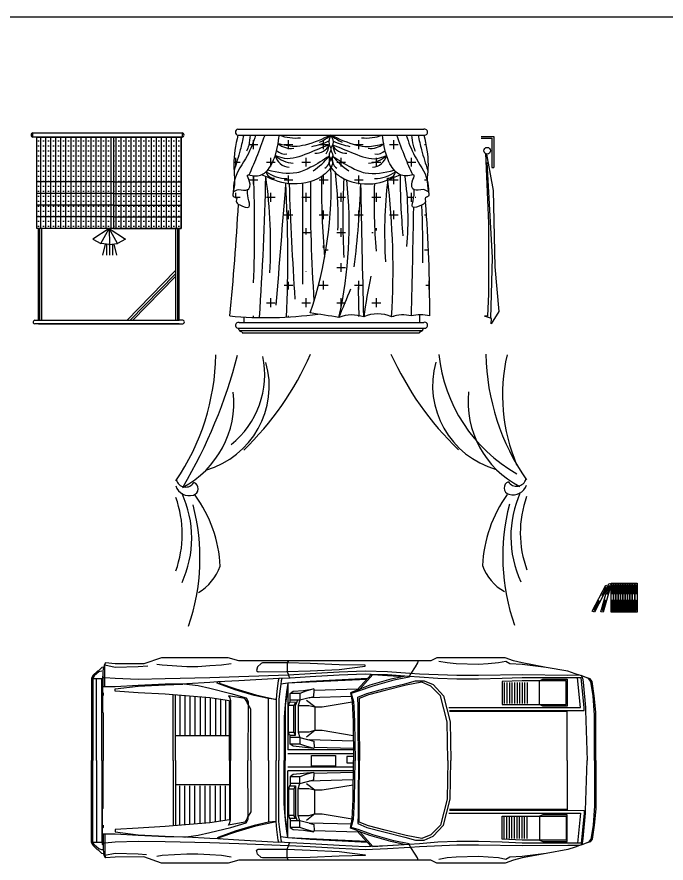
# Model space of a CAD drawing. Extents: x -42728 to 99010, y -18674 to 47645.
# Drawn here: x 43402 to 48944, y 9894 to 17122 of the extents above; entities that cross this region are included whole.
import ezdxf

# ---------------------------------------------------------------- set-up
doc = ezdxf.new("R2010")
doc.units = 0
doc.header["$LTSCALE"] = 100
doc.header["$MEASUREMENT"] = 0
doc.layers.get('0').update_dxf_attribs({"linetype": 'CONTINUOUS'})
for name, color, linetype in [('3', 4, 'CONTINUOUS'), ('HZ', 7, 'CONTINUOUS'), ('PUB_DIM', 3, 'CONTINUOUS'), ('PUB_TEXT', 7, 'CONTINUOUS'), ('WINDOW', 2, 'CONTINUOUS')]:
    doc.layers.add(name, color=color, linetype=linetype)

# ---------------------------------------------------------------- blocks, each defined once
blk = doc.blocks.new('A$C2AB3735F')
at = {"color": 1, "linetype": 'ByBlock'}
for p, q in [((25.2, 1601.5), (12.6, 1575.8)), ((63.5, 1633.3), (25.2, 1601.5)), ((88.7, 1639.3), (63.5, 1633.3)), ((12.6, 1575.8), (12.6, 876.9)), ((12.6, 1575.8), (88.7, 1575.8)), ((44.4, 876.9), (44.4, 1575.8)), ((88.7, 876.9), (88.7, 1575.8)), ((3524.7, 1543.8), (3524.7, 1362.7)), ((3546.5, 1543.8), (3546.5, 1362.7)), ((3568.2, 1543.8), (3568.2, 1362.7)), ((3590, 1543.8), (3590, 1362.7)), ((3611.7, 1543.8), (3611.7, 1362.7)), ((3633.4, 1543.8), (3633.4, 1362.7)), ((3655.2, 1543.8), (3655.2, 1362.7)), ((3676.9, 1543.8), (3676.9, 1362.7)), ((3698.7, 1543.8), (3698.7, 1362.7)), ((3720.4, 1543.8), (3720.4, 1362.7)), ((101.3, 1429.3), (101.3, 1449.7)), ((699, 877.1), (699, 1436.2)), ((717.7, 876.9), (717.7, 1434.5)), ((753.7, 1431), (753.7, 1092.9)), ((797.2, 1426.9), (797.2, 1092.9)), ((840.7, 1424.7), (840.7, 1092.9)), ((884.2, 1421), (884.2, 1092.9)), ((927.7, 1417.4), (927.7, 1092.9)), ((971.2, 1413.8), (971.2, 1092.9)), ((1014.7, 1409.8), (1014.7, 1092.9)), ((1058.2, 1403.3), (1058.2, 1092.9)), ((1101.7, 1396.8), (1101.7, 1092.9)), ((1145.2, 1390.3), (1145.2, 1092.9)), ((1759.8, 1391.9), (1696.3, 1391.9)), ((1906, 1334.4), (1836.4, 1390.1)), ((1741.1, 1372.7), (1728.1, 1347.1)), ((1906, 1334.4), (1906, 1131.3)), ((1178.3, 1086.5), (717.7, 1086.5)), ((1741.1, 1093), (1728.1, 1118.3)), ((1906, 1131.3), (1836.8, 1075.6)), ((1779, 1073.9), (1696.3, 1073.9)), ((2235.2, 1042.6), (1858.6, 1053.5)), ((2236.1, 966), (1677.2, 966)), ((44.4, 876.9), (44.4, 177.9)), ((88.7, 876.9), (88.7, 177.9)), ((699, 876.6), (699, 317.5)), ((717.7, 876.9), (717.7, 319.3)), ((2236.1, 933.8), (1677.2, 933.8)), ((2236.1, 820), (1677.2, 820)), ((2236.1, 787.7), (1677.2, 787.7)), ((1178.3, 667.2), (717.7, 667.2)), ((753.7, 322.7), (753.7, 660.9)), ((797.2, 326.8), (797.2, 660.9)), ((840.7, 329.1), (840.7, 660.9)), ((884.2, 332.7), (884.2, 660.9)), ((927.7, 336.3), (927.7, 660.9)), ((971.2, 339.9), (971.2, 660.9)), ((1014.7, 343.9), (1014.7, 660.9)), ((1058.2, 350.4), (1058.2, 660.9)), ((1101.7, 356.9), (1101.7, 660.9)), ((1145.2, 363.4), (1145.2, 660.9)), ((1779, 679.8), (1696.3, 679.8)), ((1741.1, 660.7), (1728.1, 635.5)), ((1906, 622.4), (1836.8, 678.1)), ((2235.2, 711.1), (1858.6, 700.3)), ((1906, 419.3), (1906, 622.4)), ((1759.8, 361.9), (1696.3, 361.9)), ((1741.1, 381), (1728.1, 406.7)), ((1906, 419.3), (1836.4, 363.6)), ((3524.7, 209.9), (3524.7, 391)), ((3546.5, 209.9), (3546.5, 391)), ((3568.2, 209.9), (3568.2, 391)), ((3590, 209.9), (3590, 391)), ((3611.7, 209.9), (3611.7, 391)), ((3633.4, 209.9), (3633.4, 391)), ((3655.2, 209.9), (3655.2, 391)), ((3676.9, 209.9), (3676.9, 391)), ((3698.7, 209.9), (3698.7, 391)), ((3720.4, 209.9), (3720.4, 391)), ((101.3, 324.5), (101.3, 304)), ((12.6, 177.9), (88.7, 177.9))]:
    blk.add_line(p, q, dxfattribs=at)
for points in [[(4305.6, 877.1), (4305.6, 1290.1), (4293, 1429.7), (4273.9, 1550.6), (4257.3, 1572.8), (4166.4, 1604.5), (4130.3, 1617.2), (4066.8, 1638), (3882.4, 1671.1), (3678.8, 1709.4), (3602.7, 1728.5), (3532.3, 1753.7), (2949, 1753.7), (2897.2, 1728.5), (2783.3, 1728.5), (1257.9, 1728.5), (1167.4, 1753.7), (597.6, 1753.7), (448, 1701.1), (203.1, 1702.8), (120.5, 1709.4), (107.9, 1690.2), (105.3, 1674.1), (88.7, 1671.1), (60.5, 1643.3), (50.5, 1639.3), (12.6, 1601.5), (0, 1575.8), (0, 876.9)], [(3058.2, 1302.7), (4066.8, 1302.7), (4206, 1304), (4206.4, 1327.9), (4181.2, 1582.4), (3678.8, 1582.4), (3507.5, 1575.8), (3304.3, 1569.7), (3119.9, 1569.7), (2957.7, 1575.8), (2802, 1588.5), (2713.2, 1595), (2528.8, 1607.6), (2389.2, 1611.1), (2338.3, 1614.1), (2116, 1604.5), (1868.1, 1590.6), (1696.3, 1579.8), (1601.1, 1575.8), (1601.1, 1576.7), (1257.9, 1558), (1078.7, 1547.1), (1010, 1543.2), (813.4, 1531.5), (628.9, 1528.9), (400.2, 1517.6), (203.1, 1505.8), (101.3, 1505.8), (101.3, 1582.4), (101.3, 1641.1), (105.3, 1674.1)], [(114, 1505.8), (114, 1641.1), (114, 1690.2), (120.5, 1709.4)], [(480.9, 1682.6), (400.2, 1677.6), (203.1, 1671.1), (114, 1690.2)], [(1194.4, 1702.8), (1111.7, 1690.2), (1010, 1684.1), (908.6, 1677.6), (813.4, 1677.6), (603.3, 1690.2), (558.9, 1696.8)], [(1683.7, 1728.5), (1671.1, 1709.4), (1671.1, 1636.3), (1683.7, 1605.4), (1690.2, 1579.8)], [(2789.4, 1728.5), (2783.3, 1709.4), (2764.1, 1677.6), (2725.9, 1620.2), (2713.2, 1595), (2713.2, 1588.5), (2713.2, 1588.5), (2582.8, 1563.2), (2403.1, 1512.3), (2277, 1468), (2217.4, 1448.8), (2236.5, 1378.8), (2241.3, 1334.4), (2246.5, 1207.4), (2250.4, 876.9)], [(3882.4, 1671.1), (3678.8, 1696.8), (3571, 1702.8), (3539.2, 1722), (3475.7, 1709.4), (3386.5, 1702.8), (3304.3, 1696.8), (3113.4, 1702.8), (3037.3, 1709.4), (2967.3, 1722)], [(101.3, 1600.6), (95.3, 1594.1), (95.3, 1455.8), (101.3, 1449.7), (101.3, 1435.3), (95.3, 1429.3), (95.3, 1290.5), (101.3, 1284.4), (101.3, 877.1)], [(4166.4, 1604.5), (4066.8, 1603.7), (3678.8, 1607.6), (3304.3, 1601.5), (3119.9, 1601.5), (2802, 1614.1), (2719.3, 1620.2), (2528.8, 1633.3), (2338.3, 1639.3), (2116, 1630.2), (1868.1, 1615.9), (1683.7, 1605.4), (1257.9, 1589.8), (1010, 1581.5), (628.9, 1573.2), (400.2, 1568.4), (203.1, 1575.8), (114, 1582.4), (101.3, 1582.4)], [(2389.2, 1611.1), (2268.3, 1480.6), (2278.3, 1480.6), (2291.8, 1485.8), (2401.8, 1611.1), (2528.8, 1603.7), (2670.6, 1595), (2557.5, 1569.7), (2377.9, 1518.9), (2291.8, 1485.8), (2245.2, 1468), (2211.3, 1455.4), (2226.1, 1378.8), (2233.9, 1207.4), (2237.4, 876.9)], [(4295.6, 876.9), (4295.6, 1264.4), (4295.6, 1264.4), (4282.6, 1429.7), (4263.8, 1550.6), (4244.7, 1575.8), (4181.2, 1601.5), (4193.8, 1582.4), (4198.2, 1544.5), (4219, 1327.9), (4219, 1304), (4232.1, 876.9)], [(1178.3, 877.1), (1178.3, 1385.3), (1178.3, 1385.3), (1010, 1410.6), (628.9, 1442.3), (400.2, 1455.4), (203.1, 1468), (203.1, 1487.1), (400.2, 1511.5), (628.9, 1522.8), (781.2, 1529.3)], [(787.7, 1531), (909.9, 1516.2), (1010, 1493.2), (1190.9, 1448.8), (1320.5, 1410.6), (1337.5, 1378.8), (1337.5, 1353.6), (1334.4, 1353.6), (1327.9, 1378.8), (1308.8, 1404.5), (1169.2, 1429.7), (1181.8, 1410.6), (1188.3, 1385.3), (1188.3, 877.1)], [(1576.3, 1397.9), (1512.3, 1404.5), (1390.1, 1431.9), (1226.1, 1480.6), (1086.5, 1531.5), (1073.9, 1538), (1075.6, 1544.1)], [(1105.7, 1548.9), (1088.7, 1542.3), (1091.3, 1536.3), (1232.7, 1487.1), (1404, 1436.2), (1576.3, 1397.9)], [(1601.1, 1575.8), (1595, 1556.7), (1581.9, 1468), (1576.3, 1397.9), (1575.8, 1277.5), (1575.8, 876.9)], [(1626.7, 1575.8), (1620.2, 1556.7), (1616.7, 1528.4), (1607.6, 1468), (1601.1, 1397.9), (1601.1, 1372.7), (1601.1, 1251.8), (1601.1, 876.9)], [(2357, 1577.1), (1868.1, 1552.3), (1677.2, 1538), (1616.7, 1528.4)], [(1677.2, 1538), (1664.6, 1461.4), (1658.5, 1417.1), (1652, 1321.8), (1645.4, 1245.7), (1645.4, 877.1)], [(2348.7, 1568), (2348.7, 1568), (2348.7, 1568), (1677.2, 1538), (1677.2, 966.5)], [(2280.5, 876.9), (2277.9, 1207.4), (2277, 1334.4), (2275.7, 1417.1), (2351.8, 1448.8), (2495.8, 1487.1), (2675, 1531.5), (2767.2, 1557.6), (2840.2, 1556.7), (2916.4, 1524.9), (3005.5, 1429.7), (3062.5, 1207.4), (3069, 876.9)], [(3043.8, 876.9), (3037.3, 1207.4), (2979.9, 1429.7), (2897.2, 1512.3), (2821.1, 1544.1), (2687.6, 1518.9), (2508.8, 1474.1), (2364.4, 1436.2), (2286.6, 1404.5), (2286.6, 1207.4), (2287.9, 876.9)], [(3052.1, 1327.9), (4174.7, 1327.9), (4149.5, 1582.4)], [(1677.2, 1486.7), (1664.6, 1423.6), (1655, 1347.1), (1653.7, 1245.7), (1653.7, 877.1)], [(2236.1, 979.1), (1900.3, 988.6), (1900.3, 988.6), (1899.9, 978.6), (1722, 997.8), (1696.3, 1016.9), (1696.3, 1092.6), (1690.2, 1093), (1683.7, 1118.3), (1683.7, 1347.1), (1690.2, 1372.7), (1696.3, 1373.1), (1696.3, 1448.8), (1722, 1468), (1810.7, 1474.1), (1899.9, 1487.1), (1900.3, 1476.7), (2273.5, 1487.1)], [(1899.9, 1487.1), (1829.8, 1468), (1779, 1448.8), (1702.8, 1448.8)], [(1779, 1448.8), (1779, 1391.9), (1766.3, 1347.1), (1766.3, 1118.3), (1779, 1073.9), (1779, 1016.9)], [(2219.6, 1422.7), (1858.6, 1411.9), (1899.9, 1423.6), (1900.3, 1476.7)], [(1512.3, 877.1), (1512.3, 1404.5)], [(1858.6, 1411.9), (1779, 1391.9), (1759.8, 1391.9), (1741.1, 1349.7), (1741.1, 1372.7), (1696.3, 1373.1)], [(1766.3, 1347.1), (1855.5, 1347.1), (1906, 1334.4), (1969.5, 1334.4), (2225.7, 1376.2)], [(1359.7, 876.9), (1359.7, 1315.3), (1337.5, 1353.6), (1334.4, 877.1)], [(1683.7, 1118.3), (1728.1, 1118.3), (1728.1, 1347.1), (1683.7, 1347.1)], [(1690.2, 1093), (1741.1, 1093), (1741.1, 1349.7)], [(4060.3, 876.9), (4060.3, 1296.2), (3058.2, 1296.2)], [(2234.8, 1087.8), (1969.5, 1131.3), (1906, 1131.3), (1855.5, 1118.3), (1766.3, 1118.3)], [(1899.9, 978.6), (1829.8, 997.8), (1779, 1016.9), (1702.8, 1016.9)], [(1779, 1073.9), (1899.9, 1042.1), (1900.3, 988.6)], [(4305.6, 876.6), (4305.6, 463.7), (4293, 324), (4273.9, 203.1), (4257.3, 180.9), (4166.4, 149.2), (4130.3, 136.6), (4066.8, 115.7), (3882.4, 82.6), (3678.8, 44.4), (3602.7, 25.2), (3532.3, 0), (2949, 0), (2897.2, 25.2), (2783.3, 25.2), (1257.9, 25.2), (1167.4, 0), (597.6, 0), (448, 52.6), (203.1, 50.9), (120.5, 44.4), (107.9, 63.5), (105.3, 79.6), (88.7, 82.6), (60.5, 110.5), (50.5, 114.4), (12.6, 152.2), (0, 177.9), (0, 876.9)], [(101.3, 113.5), (88.7, 114.4), (63.5, 120.5), (25.2, 152.2), (12.6, 177.9), (12.6, 876.9)], [(101.3, 153.1), (95.3, 159.6), (95.3, 297.9), (101.3, 304), (101.3, 318.4), (95.3, 324.5), (95.3, 463.2), (101.3, 469.3), (101.3, 876.6)], [(1178.3, 876.6), (1178.3, 368.4), (1178.3, 368.4), (1010, 343.2), (628.9, 311.4), (400.2, 298.4), (203.1, 285.8), (203.1, 266.6), (400.2, 242.3), (628.9, 231), (781.2, 224.4)], [(787.7, 222.7), (909.9, 237.5), (1010, 260.5), (1190.9, 304.9), (1320.5, 343.2), (1337.5, 374.9), (1337.5, 400.2), (1334.4, 400.2), (1327.9, 374.9), (1308.8, 349.3), (1169.2, 324), (1181.8, 343.2), (1188.3, 368.4), (1188.3, 876.6)], [(1359.7, 876.9), (1359.7, 438.4), (1337.5, 400.2), (1334.4, 876.6)], [(1512.3, 876.6), (1512.3, 349.3)], [(1601.1, 177.9), (1595, 197), (1581.9, 285.8), (1576.3, 355.8), (1575.8, 476.3), (1575.8, 876.9)], [(1626.7, 177.9), (1620.2, 197), (1616.7, 225.3), (1607.6, 285.8), (1601.1, 355.8), (1601.1, 381), (1601.1, 501.9), (1601.1, 876.9)], [(1677.2, 215.7), (1664.6, 292.3), (1658.5, 336.7), (1652, 431.9), (1645.4, 508), (1645.4, 876.6)], [(1677.2, 267.1), (1664.6, 330.1), (1655, 406.7), (1653.7, 508), (1653.7, 876.6)], [(2231.6, 911.7), (2179.8, 911.7), (2179.8, 857.3), (2231.6, 857.3)], [(2389.2, 142.7), (2268.3, 273.2), (2278.3, 273.2), (2291.8, 267.9), (2401.8, 142.7), (2528.8, 150.1), (2670.6, 158.8), (2557.5, 184), (2377.9, 234.9), (2291.8, 267.9), (2245.2, 285.8), (2211.3, 298.4), (2226.1, 374.9), (2233.9, 546.3), (2237.4, 876.9)], [(2789.4, 25.2), (2783.3, 44.4), (2764.1, 76.1), (2725.9, 133.5), (2713.2, 158.8), (2713.2, 165.3), (2713.2, 165.3), (2582.8, 190.5), (2403.1, 241.4), (2277, 285.8), (2217.4, 304.9), (2236.5, 374.9), (2241.3, 419.3), (2246.5, 546.3), (2250.4, 876.9)], [(2280.5, 876.9), (2277.9, 546.3), (2277, 419.3), (2275.7, 336.7), (2351.8, 304.9), (2495.8, 266.6), (2675, 222.3), (2767.2, 196.2), (2840.2, 197), (2916.4, 228.8), (3005.5, 324), (3062.5, 546.3), (3069, 876.9)], [(3043.8, 876.9), (3037.3, 546.3), (2979.9, 324), (2897.2, 241.4), (2821.1, 209.6), (2687.6, 234.9), (2508.8, 279.7), (2364.4, 317.5), (2286.6, 349.3), (2286.6, 546.3), (2287.9, 876.9)], [(4060.3, 876.9), (4060.3, 457.6), (3058.2, 457.6)], [(4295.6, 876.9), (4295.6, 489.3), (4295.6, 489.3), (4282.6, 324), (4263.8, 203.1), (4244.7, 177.9), (4181.2, 152.2), (4193.8, 171.4), (4198.2, 209.2), (4219, 425.8), (4219, 449.7), (4232.1, 876.9)], [(2348.7, 185.7), (2348.7, 185.7), (2348.7, 185.7), (1677.2, 215.7), (1677.2, 787.3)], [(2236.1, 774.7), (1900.3, 765.1), (1900.3, 765.1), (1899.9, 775.1), (1722, 755.9), (1696.3, 736.8), (1696.3, 661.1), (1690.2, 660.7), (1683.7, 635.5), (1683.7, 406.7), (1690.2, 381), (1696.3, 380.6), (1696.3, 304.9), (1722, 285.8), (1810.7, 279.7), (1899.9, 266.6), (1900.3, 277.1), (2273.5, 266.6)], [(1899.9, 775.1), (1829.8, 755.9), (1779, 736.8), (1702.8, 736.8)], [(1779, 304.9), (1779, 361.9), (1766.3, 406.7), (1766.3, 635.5), (1779, 679.8), (1779, 736.8)], [(1779, 679.8), (1899.9, 711.6), (1900.3, 765.1)], [(1690.2, 660.7), (1741.1, 660.7), (1741.1, 404.1)], [(2234.8, 665.9), (1969.5, 622.4), (1906, 622.4), (1855.5, 635.5), (1766.3, 635.5)], [(1683.7, 635.5), (1728.1, 635.5), (1728.1, 406.7), (1683.7, 406.7)], [(3058.2, 451), (4066.8, 451), (4206, 449.7), (4206.4, 425.8), (4181.2, 171.4), (3678.8, 171.4), (3507.5, 177.9), (3304.3, 184), (3119.9, 184), (2957.7, 177.9), (2802, 165.3), (2713.2, 158.8), (2528.8, 146.1), (2389.2, 142.7), (2338.3, 139.6), (2116, 149.2), (1868.1, 163.1), (1696.3, 174), (1601.1, 177.9), (1601.1, 177), (1257.9, 195.7), (1078.7, 206.6), (1010, 210.5), (813.4, 222.3), (628.9, 224.9), (400.2, 236.2), (203.1, 247.9), (101.3, 247.9), (101.3, 171.4), (101.3, 112.7), (105.3, 79.6)], [(1858.6, 341.9), (1779, 361.9), (1759.8, 361.9), (1741.1, 404.1), (1741.1, 381), (1696.3, 380.6)], [(1766.3, 406.7), (1855.5, 406.7), (1906, 419.3), (1969.5, 419.3), (2225.7, 377.5)], [(3052.1, 425.8), (4174.7, 425.8), (4149.5, 171.4)], [(1576.3, 355.8), (1512.3, 349.3), (1390.1, 321.9), (1226.1, 273.2), (1086.5, 222.3), (1073.9, 215.7), (1075.6, 209.6)], [(1105.7, 204.9), (1088.7, 211.4), (1091.3, 217.5), (1232.7, 266.6), (1404, 317.5), (1576.3, 355.8)], [(1899.9, 266.6), (1829.8, 285.8), (1779, 304.9), (1702.8, 304.9)], [(2219.6, 331), (1858.6, 341.9), (1899.9, 330.1), (1900.3, 277.1)], [(114, 247.9), (114, 112.7), (114, 63.5), (120.5, 44.4)], [(2357, 176.6), (1868.1, 201.4), (1677.2, 215.7), (1616.7, 225.3)], [(4166.4, 149.2), (4066.8, 150.1), (3678.8, 146.1), (3304.3, 152.2), (3119.9, 152.2), (2802, 139.6), (2719.3, 133.5), (2528.8, 120.5), (2338.3, 114.4), (2116, 123.5), (1868.1, 137.9), (1683.7, 148.3), (1257.9, 164), (1010, 172.2), (628.9, 180.5), (400.2, 185.3), (203.1, 177.9), (114, 171.4), (101.3, 171.4)], [(1683.7, 25.2), (1671.1, 44.4), (1671.1, 117.4), (1683.7, 148.3), (1690.2, 174)], [(471.3, 71.7), (400.2, 76.1), (203.1, 82.6), (114, 63.5)], [(1194.4, 50.9), (1111.7, 63.5), (1010, 69.6), (908.6, 76.1), (813.4, 76.1), (603.3, 63.5), (558.9, 57)], [(3882.4, 82.6), (3678.8, 57), (3571, 50.9), (3539.2, 31.8), (3475.7, 44.4), (3386.5, 50.9), (3304.3, 57), (3113.4, 50.9), (3037.3, 44.4), (2967.3, 31.8)]]:
    blk.add_lwpolyline(points, dxfattribs=at)
for points in [[(2338.3, 1683.3), (2338.3, 1690.2), (2116, 1693.7), (1868.1, 1705.9), (1671.1, 1709.4), (1664.6, 1709.4), (1461.4, 1709.4), (1448, 1705.9), (1416.6, 1677.6), (1410.6, 1644.1), (1423.2, 1635), (1423.2, 1635), (1664.6, 1636.3), (1868.1, 1643.3), (2116, 1654.6), (2338.3, 1683.3)], [(3507.5, 1353.6), (4053.8, 1353.6), (4053.8, 1556.7), (3678.8, 1556.7), (3507.5, 1550.6)], [(3825.4, 1556.7), (3853.7, 1569.7), (4060.3, 1569.7), (4060.3, 1341), (3853.7, 1341), (3825.4, 1353.6)], [(2084.3, 919.9), (2084.3, 827.3), (1879.6, 827.3), (1879.6, 919.9)], [(3507.5, 400.2), (4053.8, 400.2), (4053.8, 197), (3678.8, 197), (3507.5, 203.1)], [(3825.4, 197), (3853.7, 184), (4060.3, 184), (4060.3, 412.8), (3853.7, 412.8), (3825.4, 400.2)], [(2338.3, 70.5), (2338.3, 63.5), (2116, 60), (1868.1, 47.8), (1671.1, 44.4), (1664.6, 44.4), (1461.4, 44.4), (1448, 47.8), (1416.6, 76.1), (1410.6, 109.6), (1423.2, 118.7), (1423.2, 118.7), (1664.6, 117.4), (1868.1, 110.5), (2116, 99.2), (2338.3, 70.5)]]:
    blk.add_lwpolyline(points, close=True, dxfattribs=at)
blk = doc.blocks.new('A$C56F54F8C')
at = {"layer": '3', "color": 2}
blk.add_blockref('A$C2AB3735F', (0, 0), dxfattribs=at)
blk = doc.blocks.new('A$C5AB52559')
at = {"layer": 'PUB_TEXT', "color": 3}
blk.add_blockref('A$C56F54F8C', (0, 0), dxfattribs=at)
blk = doc.blocks.new('A$C33D947C0')
at = {"layer": 'HZ'}
for p, q in [((0, 1599.4), (108.1, 1599.4)), ((108.1, 1599.4), (108.1, 1334.4)), ((0, 1584.4), (93.1, 1584.4)), ((93.1, 1584.4), (93.1, 1334.4)), ((39, 1457.8), (62.9, 860.3)), ((47, 1449.8), (102.8, 1139.1)), ((50.1, 1378.9), (93.6, 565.8)), ((93.1, 1334.4), (108.1, 1334.4)), ((102.8, 1139.1), (118.7, 485.9)), ((62.9, 860.3), (62.9, 254.9)), ((93.6, 565.8), (81.2, 44.4)), ((118.7, 485.9), (150.6, 103.6)), ((62.9, 254.9), (55, 63.7)), ((150.6, 103.6), (86.9, 0)), ((89, 45.5), (30.4, 66.3)), ((55, 63.7), (31, 63.7)), ((87.1, 0.1), (89, 45.5))]:
    blk.add_line(p, q, dxfattribs=at)
blk.add_circle((52.2, 1478.5), 28.3, dxfattribs=at)
blk = doc.blocks.new('A$C59470160')
at = {"layer": 'PUB_TEXT', "color": 3}
blk.add_blockref('A$C33D947C0', (0, 0), dxfattribs=at)
blk = doc.blocks.new('CL06')
at = {"color": 1}
for centre, radius, start, end in [((-1605.8, 1078.8), 2642.4, 314.23943, 336.05447), ((3904.6, 1093), 2642.4, 204.25313, 226.06817), ((3225.4, 141.9), 1329.1, 185.9763, 240.44486), ((4273.7, 49.8), 1969.5, 181.28543, 214.5633), ((-1969.2, 33.6), 1969.5, 325.74429, 359.02217), ((-4039, 1088.3), 4363.7, 329.50741, 345.51763), ((-291.2, -266.2), 747, 286.04201, 15.7245), ((-340.2, -171.5), 757.2, 308.41621, 12.14144), ((2597.3, -259.2), 746.8, 164.56177, 254.25634), ((3986.1, -343.3), 1538.1, 167.10364, 202.78933), ((-660.6, -408.3), 814.4, 297.39324, 6.3049), ((2967.5, -399.1), 814.4, 174.0027, 242.91435), ((-257.6, -1046.7), 82.1, 194.86115, 328.01823), ((2517, -1136.4), 56.1, 109.33602, 255.12376), ((2567.8, -1039.6), 82.1, 212.28937, 345.44644), ((-224.9, -1077.5), 124.4, 199.656, 285.59642), ((-206.2, -1143.2), 56.1, 285.18384, 70.97157), ((2535.4, -1070.6), 124.4, 254.71117, 340.6516), ((-1208.5, -1530.8), 922, 340.13527, 19.86473), ((-1128, -1563.7), 922, 335.59855, 24.40145), ((-1094.3, -1861.3), 1132.9, 2.83437, 35.84742), ((3408.9, -1849.7), 1132.9, 144.46018, 177.47323), ((3441, -1552), 922, 155.90615, 204.70904), ((3521.3, -1518.6), 922, 160.44286, 200.17233), ((-1922.6, -1736.1), 1786.9, 341.05784, 14.74282), ((4236.6, -1720.2), 1786.9, 165.56477, 199.24976), ((-354.7, -1667.3), 415.5, 299.70565, 340.61335), ((2668.3, -1659.8), 415.5, 199.69425, 240.60194)]:
    blk.add_arc(centre, radius, start, end, dxfattribs=at)
blk = doc.blocks.new('A$C7F161EDE')
blk.add_blockref('CL06', (342.1, 2316.2))
blk = doc.blocks.new('A$C084D0F89')
at = {"layer": 'PUB_DIM', "color": 1}
for p, q in [((5.4, 234.1), (14.7, 234.1)), ((5.4, 230.6), (14.7, 230.6)), ((5.4, 227.4), (14.7, 227.4)), ((5.4, 223.9), (14.7, 223.9)), ((5.4, 221), (14.7, 221)), ((5.4, 217.4), (14.7, 217.4)), ((5.4, 214.3), (14.7, 214.3)), ((5.4, 210.7), (14.7, 210.7)), ((5.4, 207.1), (14.7, 207.1)), ((5.4, 203.6), (14.7, 203.6)), ((5.4, 200.4), (14.7, 200.4)), ((5.4, 196.9), (14.7, 196.9)), ((5.4, 194), (14.7, 194)), ((5.4, 190.4), (14.7, 190.4)), ((5.4, 187.3), (14.7, 187.3)), ((5.4, 183.7), (14.7, 183.7)), ((5.4, 181.2), (14.7, 181.2)), ((5.4, 178), (14.7, 178)), ((5.4, 174.5), (14.7, 174.5)), ((5.4, 171.6), (14.7, 171.6)), ((5.4, 168), (14.7, 168)), ((5.4, 164.9), (14.7, 164.9)), ((5.4, 161.3), (14.7, 161.3)), ((6.2, 105.1), (13.4, 105.1)), ((6.2, 105.1), (6.2, 15.8)), ((8.1, 105.1), (8.1, 15.8)), ((10.2, 105.1), (10.2, 15.8)), ((12.4, 105.1), (12.4, 15.8)), ((13.4, 105.1), (13.4, 15.8)), ((6.2, 15.8), (13.4, 15.8))]:
    blk.add_line(p, q, dxfattribs=at)
blk.add_lwpolyline([(0, 250), (20, 250), (20, 0), (0, 0)], close=True, dxfattribs=at)
blk = doc.blocks.new('A$C323A5DC5')
at = {"color": 0}
blk.add_blockref('A$C084D0F89', (0, 0), dxfattribs=at)
blk = doc.blocks.new('A$C1EB33232')
at = {"layer": 'PUB_DIM', "color": 1}
for p, rotation in [((0, 9.2), 332.5480618677137), ((72.8, 5.5), 343.8913196041105)]:
    blk.add_blockref('A$C323A5DC5', p, dxfattribs=dict(at, rotation=rotation))
for p in [(161.6, 0), (181.6, 0), (201.6, 0), (221.6, 0), (241.6, 0), (261.6, 0), (281.6, 0), (301.6, 0), (321.6, 0), (341.6, 0), (361.6, 0)]:
    blk.add_blockref('A$C323A5DC5', p, dxfattribs=at)
blk = doc.blocks.new('CL05')
h = blk.add_hatch()
h.set_pattern_fill('CROSS', color=4, scale=600, style=0)
h.set_pattern_definition([(0, (-14166.95, -18.84), (150, 150), [75, -225]), (90, (-14129.45, -56.34), (-150, 150), [75, -225])])
edge = h.paths.add_edge_path()
edge.add_spline(control_points=[(-794.5, 1690), (-812.3, 1603.8), (-846.2, 1439.4), (-810.1, 1280.2), (-844.5, 1163), (-794.5, 1156), (-817, 1116.6), (-768.5, 1083.7), (-673.5, 1050.6), (-713.3, 1157.6), (-711.5, 1204.8), (-710.7, 1228.3)], knot_values=[0, 0, 0, 0, 256.731024, 489.503641, 523.355874, 559.779412, 581.356824, 626.356849, 708.591837, 785.228947, 861.514156, 861.514156, 861.514156, 861.514156], degree=3, periodic=0)
edge.add_line((-794.5, 1690), (794.5, 1690))
edge.add_spline(control_points=[(794.5, 1690), (812.3, 1603.8), (846.2, 1439.4), (810.1, 1280.2), (844.5, 1163), (794.5, 1156), (817, 1116.6), (768.5, 1083.7), (673.5, 1050.6), (713.3, 1157.6), (711.5, 1204.8), (710.7, 1228.3)], knot_values=[0, 0, 0, 0, 256.731024, 489.503641, 523.355874, 559.779412, 581.356824, 626.356849, 708.591837, 785.228947, 861.514156, 861.514156, 861.514156, 861.514156], degree=3, periodic=0)
edge.add_arc((-10614.2, 208.5), 11458, 359.68785, 364.55796)
edge.add_arc((-21750.2, 2232.8), 20991.1, 354.29194, 356.90484)
edge.add_arc((-557, 3446.4), 3315.5, 264.70285, 277.71898)
edge.add_arc((180.2, -150.6), 304.1, 70.76313, 111.52627)
edge.add_arc((-1578.8, -9683.1), 9952.7, 80.47217, 81.9033)
edge.add_arc((399, -115), 278.1, 64.75968, 115.24032)
edge.add_arc((616.4, -140.2), 293.8, 76.08183, 109.63762)
edge.add_arc((767.5, -181.4), 336.2, 76.92029, 103.84827)
at = {"color": 2}
for p, q in [((-794.5, 1740), (794.5, 1740)), ((-794.5, 1690), (794.5, 1690)), ((-783.6, 90), (794.5, 90)), ((-794.5, 40), (794.5, 40))]:
    blk.add_line(p, q, dxfattribs=at)
for p, q in [((755.5, 154.6), (755.5, 90)), ((-744.5, 136.2), (-744.5, 90))]:
    blk.add_line(p, q)
at = {"color": 40}
for p, q in [((-781.9, 20), (781.9, 20)), ((-757, 0), (757, 0))]:
    blk.add_line(p, q, dxfattribs=at)
at = {"color": 2}
for centre, start, end in [((-789.1, 1715), 102.30766, 257.69234), ((800, 1715), 257.69234, 102.30766), ((-789.1, 65), 77.69234, 257.69234), ((800, 65), 257.69234, 102.30766)]:
    blk.add_arc(centre, 25.6, start, end, dxfattribs=at)
at = {"color": 6}
for centre, radius, start, end in [((-303.5, 2047.6), 382.6, 249.15932, 276.43412), ((-357.6, 2146.1), 579.6, 296.79118, 308.09403), ((357.6, 2146.1), 579.6, 231.90597, 243.20882), ((303.5, 2047.6), 382.6, 263.56588, 290.84068), ((-336.9, 1756.1), 180.3, 230.73976, 276.23747), ((-252.3, 2119.3), 533.1, 279.67437, 296.11723), ((-125.6, 1657.2), 121.9, 264.42465, 336.14891), ((-155.1, 1603.9), 137.3, 327.33624, 358.3405), ((125.6, 1657.2), 121.9, 203.85109, 275.57535), ((252.3, 2119.3), 533.1, 243.88277, 260.32563), ((155.1, 1603.9), 137.3, 181.6595, 212.66376), ((336.9, 1756.1), 180.3, 263.76253, 309.26024), ((-389.6, 1633.3), 105.7, 225.83307, 277.7373), ((389.6, 1633.3), 105.7, 262.2627, 314.16693), ((-350.6, 1543.9), 127.6, 192.90112, 267.56276), ((-309.5, 1691.4), 241.6, 226.77535, 266.99377), ((-462.6, 1863.4), 570.4, 303.0038, 321.67896), ((-101.3, 1482.6), 90.4, 304.24333, 17.42385), ((101.3, 1482.6), 90.4, 162.57615, 235.75667), ((462.6, 1863.4), 570.4, 218.32104, 236.9962), ((309.5, 1691.4), 241.6, 273.00623, 313.22465), ((350.6, 1543.9), 127.6, 272.43724, 347.09888), ((-487.6, 1388.3), 66.2, 189.91867, 274.16204), ((-373.1, 1625), 306.3, 234.07561, 270.04387), ((-3427.5, 1267.3), 3430.6, 341.3523, 2.43954), ((373.1, 1625), 306.3, 269.95613, 305.92439), ((487.6, 1388.3), 66.2, 265.83796, 350.08133), ((-13347.6, 895.1), 12696.4, 357.89383, 2.02159), ((-28755.3, 1998.6), 28207.8, 356.2042, 358.65157), ((-4895.1, 737.2), 4380.8, 357.06868, 7.84124), ((6305, 1238.5), 6385.6, 179.1191, 185.30604), ((-3309.4, 980.7), 3371.2, 358.23772, 6.61344), ((-3409.9, 920.3), 3566.7, 347.2361, 6.21796), ((6400, 990.5), 6298.5, 177.01226, 183.15086), ((4245.3, 859.5), 3787, 173.22514, 183.83482), ((-5863.4, 542.6), 6393.9, 356.35887, 7.00403), ((5817.6, 1326.2), 5226.1, 179.73048, 185.44276), ((-2013, 970.9), 2672.1, 354.98786, 7.97255), ((495421.2, -38862.1), 497429.6, 175.371394, 175.491644), ((-10870.8, 653.6), 10503.3, 357.1732, 3.41255), ((35649.8, 2554.6), 36029.4, 182.03592, 183.60537), ((-609602.1, 591.4), 609361.7, 359.9834883, 0.0644816), ((12440.9, 1150.1), 12616, 179.35322, 183.99159), ((-8297.6, 1586.1), 8558.8, 353.14087, 357.91859), ((-4947830.9, -107336.9), 4949278.4, 1.2442739, 1.2574593), ((5540.8, 1124), 5171.9, 178.31176, 184.70976), ((-21750.2, 2232.8), 20991.1, 354.29194, 356.90484), ((-8090.5, 699.3), 8875.5, 359.34439, 2.53421), ((-10614.2, 208.5), 11458, 359.68785, 4.55796), ((-66193.6, 2026.6), 66907.1, 358.388458, 359.181904), ((5683.7, -608.3), 5454.3, 168.4531, 172.15154), ((-8464.7, 3810.4), 9292.3, 336.68263, 338.32065), ((4456.3, 367.2), 4222.5, 179.6842, 182.97932), ((-557, 3446.4), 3315.5, 264.70285, 277.71898), ((-1578.8, -9683.1), 9952.7, 80.47217, 81.9033), ((180.2, -150.6), 304.1, 70.76313, 111.52627), ((399, -115), 278.1, 64.75968, 115.24032), ((616.4, -140.2), 293.8, 76.08183, 109.63762), ((767.5, -181.4), 336.2, 76.92029, 103.84827)]:
    blk.add_arc(centre, radius, start, end, dxfattribs=at)
at = {"color": 7}
for points in [[(-794.5, 1690), (-829.3, 1435.6), (-833.5, 1202.9), (-833.5, 1169), (-803.8, 1147.9), (-808.1, 1126.7), (-778.4, 1092.9), (-698, 1075.9), (-706.4, 1152.1), (-710.7, 1228.3)], [(-833.3, 1203.8), (-786.9, 1224), (-710.9, 1221.4), (-693.7, 1291.8), (-710.7, 1346.8), (-655.6, 1342.5), (-558.2, 1372.2), (-481.9, 1494.9), (-439.6, 1690)], [(0, 1690), (-16, 1613.4), (0.9, 1566.8), (-16, 1516), (13.6, 1461), (-16, 1393.3), (-83.8, 1334.1), (-359.1, 1274.8), (-591.5, 1350.8)], [(0, 1690), (16, 1613.4), (-0.9, 1566.8), (16, 1516), (-13.6, 1461), (16, 1393.3), (83.8, 1334.1), (359.1, 1274.8), (591.5, 1350.8)], [(833.3, 1203.8), (786.9, 1224), (710.9, 1221.4), (693.7, 1291.8), (710.7, 1346.8), (655.6, 1342.5), (558.2, 1372.2), (481.9, 1494.9), (439.6, 1690)], [(794.5, 1690), (829.3, 1435.6), (833.5, 1202.9), (833.5, 1169), (803.8, 1147.9), (808.1, 1126.7), (778.4, 1092.9), (698, 1075.9), (706.4, 1152.1), (710.7, 1228.3)]]:
    blk.add_spline(points, degree=3, dxfattribs=at)
at = {"color": 6}
for points in [[(-642.9, 1690), (-714.9, 1511.8), (-822.7, 1304.4), (-833.3, 1203.8)], [(-744.5, 1690), (-773.4, 1563.4), (-827.2, 1387.9)], [(-689.5, 1690), (-701.9, 1602.3), (-719.3, 1552.5)], [(-698.3, 1349.3), (-634.4, 1499.1), (-562.4, 1690)], [(0, 1690), (-219.3, 1604.9), (-312.5, 1592.2), (-451, 1616.5)], [(0, 1690), (219.3, 1604.9), (312.5, 1592.2), (451, 1616.5)], [(698.3, 1349.3), (634.4, 1499.1), (562.4, 1690)], [(642.9, 1690), (714.9, 1511.8), (822.7, 1304.4), (833.3, 1203.8)], [(689.5, 1690), (701.9, 1602.3), (719.3, 1552.5)], [(744.5, 1690), (773.4, 1563.4), (827.2, 1387.9)], [(-14, 1607.9), (-198.2, 1533), (-397.2, 1490.6), (-475, 1515.4)], [(14, 1607.9), (198.2, 1533), (397.2, 1490.6), (475, 1515.4)], [(-15.1, 1509.7), (-172.8, 1414.5), (-291.3, 1367.9), (-540.1, 1390)], [(15.1, 1509.7), (172.8, 1414.5), (291.3, 1367.9), (540.1, 1390)]]:
    blk.add_spline(points, degree=3, dxfattribs=at)
at = {"layer": '3', "color": 2}
for p, q in [((-792.5, 40), (-792.5, 36.8)), ((-784.8, 30.1), (-784.8, 29.2)), ((784.8, 30.1), (784.8, 29.2)), ((792.5, 40), (792.5, 36.8))]:
    blk.add_line(p, q, dxfattribs=at)
at = {"layer": '3', "color": 40}
for p, q in [((-760.5, 6.1), (-757, 6.1)), ((-757, 6.1), (-757, 0)), ((757, 6.1), (757, 0)), ((760.5, 6.1), (757, 6.1))]:
    blk.add_line(p, q, dxfattribs=at)
at = {"layer": '3', "color": 2}
for centre, start, end in [((-792.3, 29.2), 6.97476, 91.34302), ((792.3, 29.2), 88.65698, 173.02524)]:
    blk.add_arc(centre, 7.56, start, end, dxfattribs=at)
at = {"layer": '3', "color": 40}
for centre, radius, start, end in [((-768.5, 29.2), 16.3, 180, 271.24221), ((-767.9, 5.4), 7.43, 4.80104, 91.24221), ((767.9, 5.4), 7.43, 88.75779, 175.19896), ((768.5, 29.2), 16.3, 268.75779, 0)]:
    blk.add_arc(centre, radius, start, end, dxfattribs=at)
blk = doc.blocks.new('A$C585008BA')
h = blk.add_hatch()
h.set_pattern_fill('SACNCR', color=6, scale=18, angle=45, style=0)
h.set_pattern_definition([(90, (-6328.06, 96.78), (-42.8625, 7e-15), []), (90, (-6306.63, 118.213), (-42.8625, 7e-15), [0, -42.8625])])
h.paths.add_polyline_path([(50.3, 1594.2), (1282.6, 1594.2), (1282.6, 813.1), (50.3, 813.1)])
for p, q in [((50.3, 813.1), (50.3, 1594.2)), ((703.4, 1594.2), (703.4, 813.1)), ((1282.6, 813.1), (1282.6, 1594.2)), ((703.4, 1213.1), (50.3, 1213.1)), ((703.4, 1213.1), (1282.6, 1213.1)), ((703.4, 1113.1), (50.3, 1113.1)), ((703.4, 1113.1), (1282.6, 1113.1)), ((703.4, 1013.1), (50.3, 1013.1)), ((703.4, 1013.1), (1282.6, 1013.1)), ((703.4, 913.1), (50.3, 913.1)), ((703.4, 913.1), (1282.6, 913.1)), ((703.4, 813.1), (50.3, 813.1)), ((63.4, 30), (63.4, 813.1)), ((666.5, 813.1), (526.2, 721.9)), ((594.7, 686.1), (666.5, 813.1)), ((666.5, 813.1), (669.2, 676.3)), ((666.5, 813.1), (806.7, 721.9)), ((738.2, 686.1), (666.5, 813.1)), ((703.4, 813.1), (1282.6, 813.1)), ((1263.4, 30), (1263.4, 813.1)), ((1263.4, 30), (1263.4, 813.1)), ((526.2, 721.9), (594.7, 686.1)), ((669.2, 676.3), (594.7, 686.1)), ((633, 680.7), (609.7, 586.7)), ((644.5, 678.5), (644.5, 586.7)), ((663.7, 676.3), (738.2, 686.1)), ((668.9, 677), (668.8, 585.2)), ((695.2, 678.5), (695.2, 586.7)), ((706.7, 680.7), (730, 586.7)), ((806.7, 721.9), (738.2, 686.1)), ((31.3, 30), (1263.4, 30)), ((1295.5, 30), (1253.4, 30)), ((1263.4, 0), (31.8, 0)), ((63.4, 0), (1263.4, 0)), ((63.4, 0), (1294.9, 0)), ((1263.4, 0), (63.4, 0))]:
    blk.add_line(p, q)
at = {"color": 9}
for p, q in [((73.4, 813.1), (73.4, 30)), ((93.4, 30), (93.4, 813.1)), ((1233.4, 813.1), (1233.4, 30)), ((1253.4, 30), (1253.4, 813.1))]:
    blk.add_line(p, q, dxfattribs=at)
at = {"color": 4}
for p, q in [((1229.1, 451.5), (817, 26.8)), ((1229.1, 423.5), (844.4, 26.8)), ((1229.1, 401), (866.3, 26.8))]:
    blk.add_line(p, q, dxfattribs=at)
for points in [[(16.4, 1630), (1290.5, 1630), (1290.5, 1594.2), (16.4, 1594.2)], [(50.3, 1594.2), (1282.6, 1594.2), (1282.6, 813.1), (50.3, 813.1)]]:
    blk.add_lwpolyline(points, close=True)
at = {"color": 9}
for points in [[(63.4, 813.1), (63.4, 30)], [(63.4, 30), (63.4, 813.1)], [(73.4, 30), (73.4, 813.1)], [(1253.4, 813.1), (1253.4, 30)]]:
    blk.add_lwpolyline(points, dxfattribs=at)
for centre, radius, start, end in [((18, 1612.1), 18, 95.21611, 264.78389), ((1288.9, 1612.1), 18, 275.21611, 84.78389), ((32.3, 15), 15, 86.30933, 271.58316), ((1294.5, 15), 15, 268.41684, 93.69067)]:
    blk.add_arc(centre, radius, start, end)

msp = doc.modelspace()

# ---------------------------------------------------------------- linework, layer by layer
msp.add_line((37763.33476, 17122.18249), (63519.97747, 17122.18249))

# ---------------------------------------------------------------- block references
for name, p in [('A$C585008BA', (43522.83094, 14501.39587)), ('CL05', (46082.71819, 14422.92169)), ('A$C59470160', (47364.93237, 14501.06156)), ('A$C7F161EDE', (44758.23507, 11918.56392)), ('A$C5AB52559', (44038.28978, 9894.28874))]:
    msp.add_blockref(name, p)
at = {"layer": 'WINDOW', "color": 3}
msp.add_blockref('A$C1EB33232', (48314.6275, 12036.26765), dxfattribs=at)

doc.saveas('drawing.dxf')
